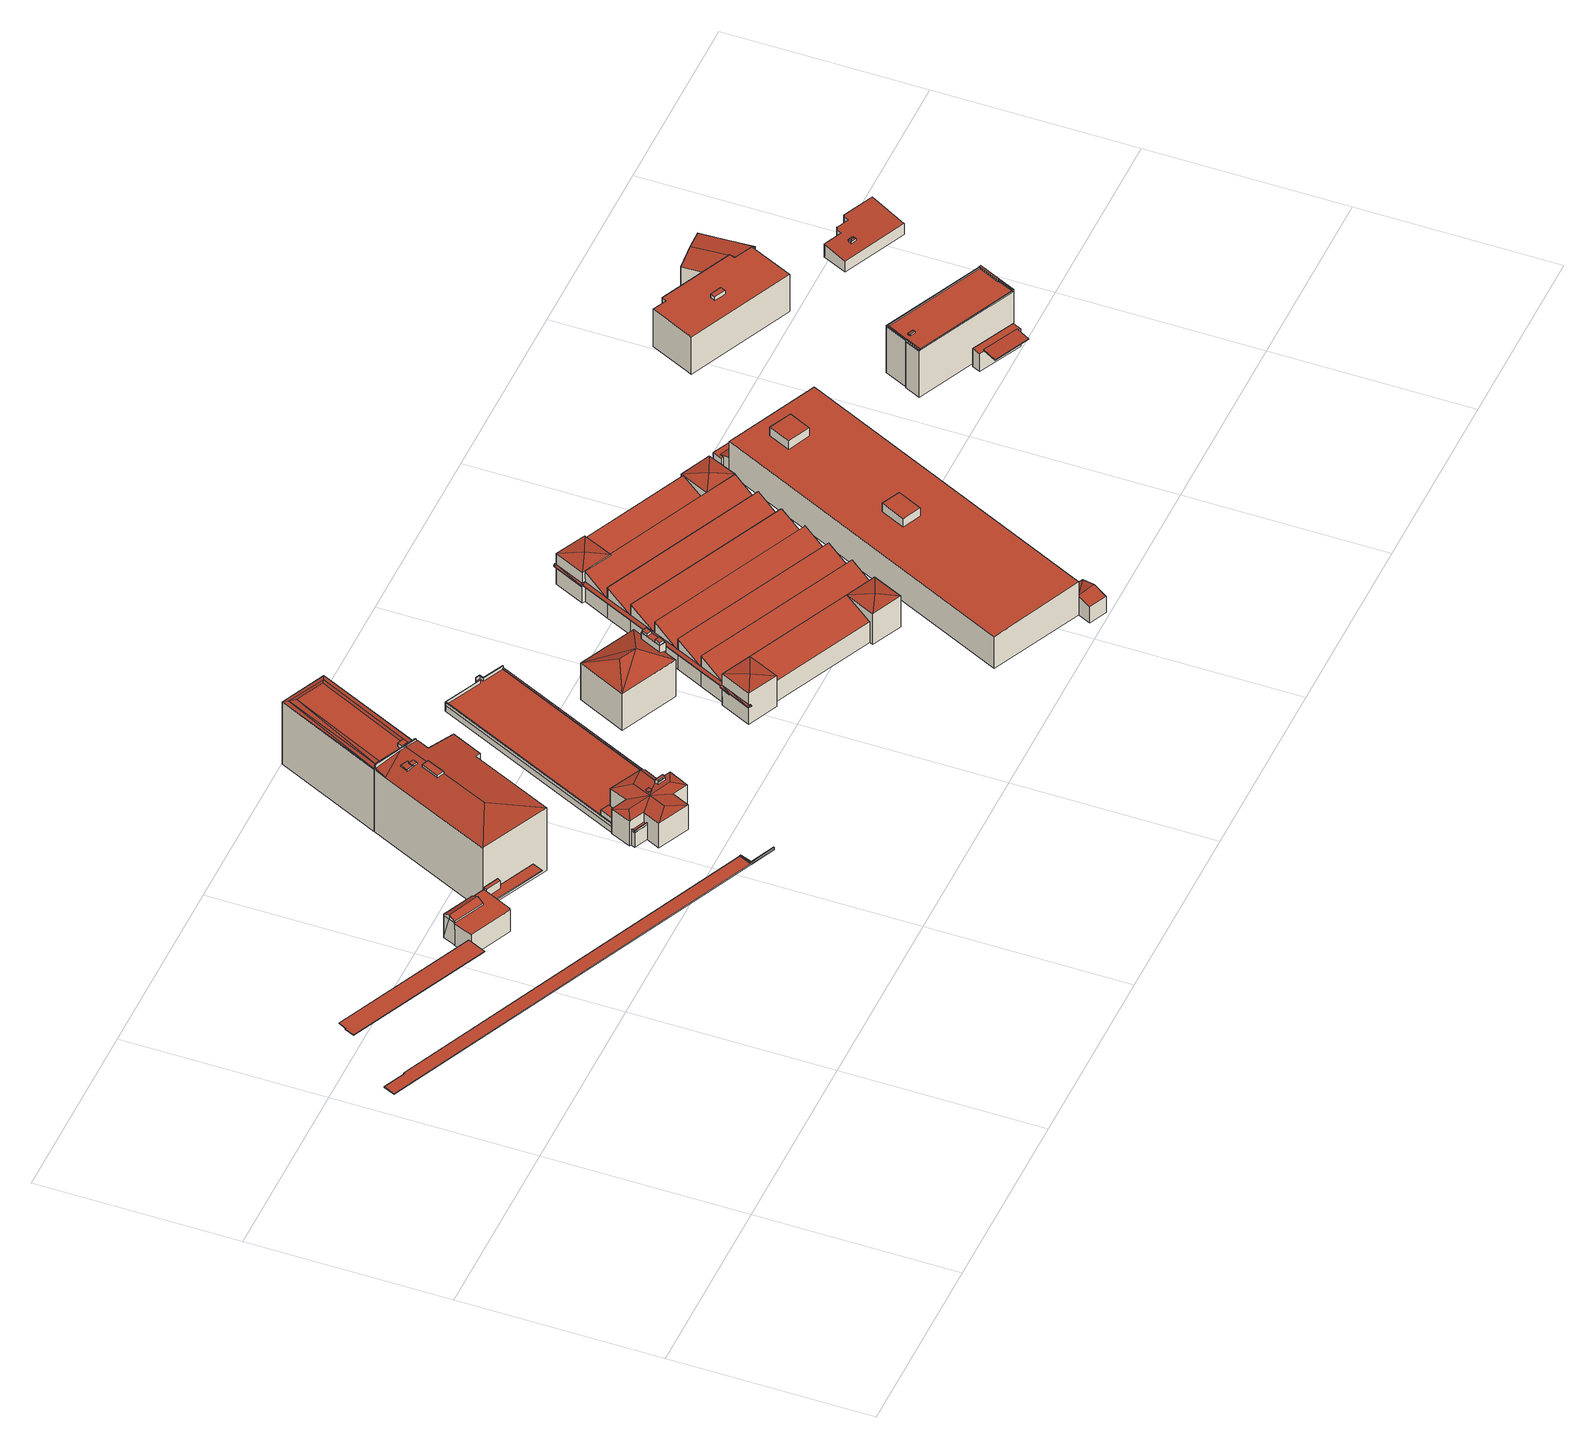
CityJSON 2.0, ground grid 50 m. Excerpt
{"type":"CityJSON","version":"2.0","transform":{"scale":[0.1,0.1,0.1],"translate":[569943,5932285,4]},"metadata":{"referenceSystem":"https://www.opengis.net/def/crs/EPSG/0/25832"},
"CityObjects":{
"building1":{"type":"Building","attributes":{"Grundfläche 2D":"573.157997","Grundhöhe NN":"10.720"},"children":["building1-1"],"geometry":[{"type":"Solid","lod":"3","boundaries":[[[[0,1,2,3,4,5,6,7,8,9,10]],[[11,12,13,14,15,16]],[[5,4,17,18]],[[19,20,8,7,6,5,18,21]],[[9,8,20,22]],[[10,9,22,23]],[[0,10,23,24]],[[1,0,24,25]],[[2,1,25,26]],[[3,2,26,27]],[[4,3,27,17]],[[12,11,28,29]],[[13,12,29,30]],[[14,13,30,31]],[[15,14,31,32]],[[16,15,32,33]],[[11,16,33,28]],[[26,25,24,23,22,20,19,21,18,17,27]],[[33,32,31,30,29,28]]]],"semantics":{"surfaces":[{"type":"RoofSurface"},{"type":"WallSurface"},{"type":"GroundSurface"}],"values":[[0,0,1,1,1,1,1,1,1,1,1,1,1,1,1,1,1,2,2]]}}]},
"building1-1":{"type":"BuildingInstallation","parents":["building1"],"geometry":[{"type":"MultiSurface","lod":"3","boundaries":[[[34,35,36]],[[37,34,36,38]],[[39,34,37,40]],[[39,40,41]],[[0,1,36,35]],[[1,6,38,36]],[[6,7,8,41,40,37,38]],[[8,9,39,41]],[[9,10,34,39]],[[10,0,35,34]]],"semantics":{"surfaces":[{"type":"RoofSurface"},{"type":"WallSurface"}],"values":[0,0,0,0,1,1,1,1,1,1]}}]},
"building2":{"type":"Building","attributes":{"Grundfläche 2D":"104.261397","Grundhöhe NN":"5.786"},"geometry":[{"type":"Solid","lod":"3","boundaries":[[[[42,43,44]],[[42,45,46,43]],[[45,47,48,46]],[[49,50,51,52,53,54,55,56,57]],[[58,42,44]],[[58,59,45,42]],[[59,54,47,45]],[[48,47,54,53]],[[48,53,52,43,46]],[[44,43,52,58]],[[59,60,61,54]],[[60,59,58]],[[61,62,63,56,55,54]],[[57,56,63,64]],[[49,57,64,65]],[[50,49,65,66]],[[51,50,66,67]],[[58,52,51,67,60]],[[62,61,60,67,66,65,64,63]]]],"semantics":{"surfaces":[{"type":"RoofSurface"},{"type":"WallSurface"},{"type":"GroundSurface"}],"values":[[0,0,0,0,1,1,1,1,1,1,1,1,1,1,1,1,1,1,2]]}}]},
"building3":{"type":"Building","attributes":{"Grundfläche 2D":"42.779188","Grundhöhe NN":"10.065"},"children":["building3-1"],"geometry":[{"type":"Solid","lod":"3","boundaries":[[[[68,69,70,71,72,73]],[[71,70,74,75]],[[72,71,75,76]],[[73,72,76,77]],[[70,69,68,73,77,74]],[[75,74,77,76]]]],"semantics":{"surfaces":[{"type":"RoofSurface"},{"type":"WallSurface"},{"type":"GroundSurface"}],"values":[[0,1,1,1,1,2]]}}]},
"building3-1":{"type":"BuildingInstallation","parents":["building3"],"geometry":[{"type":"MultiSurface","lod":"3","boundaries":[[[78,79,80,81]],[[68,69,81,80]],[[78,81,69,82]],[[79,78,82,83]],[[83,68,80,79]]],"semantics":{"surfaces":[{"type":"RoofSurface"},{"type":"WallSurface"}],"values":[0,1,1,1,1]}}]},
"building4":{"type":"Building","attributes":{"Grundfläche 2D":"661.026515","Grundhöhe NN":"5.775"},"children":["building4-1","building4-2","building4-3","building4-4"],"geometry":[{"type":"Solid","lod":"3","boundaries":[[[[84,85,86,87]],[[88,85,84,89,90]],[[91,90,89,84,92,93,94,95,96]],[[97,98,93,92]],[[94,93,98,99,100,101,102,103,104,105,106,107,91,96,95]],[[108,85,88]],[[92,84,87,109,110]],[[111,98,97,92,110,112]],[[99,98,111,113]],[[100,99,113,114]],[[101,100,114,115]],[[116,103,102,101,115,117]],[[104,103,116,118]],[[106,105,104,118,119]],[[107,106,119,120]],[[108,88,90,91,107,120,121]],[[85,108,121,122]],[[87,86,123,109]],[[86,85,122,123]],[[114,113,111,112,110,109,123,122,121,120,119,118,116,117,115]]]],"semantics":{"surfaces":[{"type":"RoofSurface"},{"type":"WallSurface"},{"type":"GroundSurface"}],"values":[[0,0,0,0,0,0,1,1,1,1,1,1,1,1,1,1,1,1,1,2]]}}]},
"building4-1":{"type":"BuildingInstallation","parents":["building4"],"geometry":[{"type":"MultiSurface","lod":"3","boundaries":[[[124,125,126,127,128,129]],[[127,126,130,131]],[[132,133,129,128,127,131,134]],[[129,133,135,124]],[[130,126,125,124,135,136,137]]],"semantics":{"surfaces":[{"type":"RoofSurface"},{"type":"WallSurface"}],"values":[0,1,1,1,1]}}]},
"building4-2":{"type":"BuildingInstallation","parents":["building4"],"geometry":[{"type":"MultiSurface","lod":"3","boundaries":[[[138,139,140,141,142]],[[140,139,143,144]],[[144,94,141,140]],[[142,141,94,145]],[[145,95,143,139,138,142]]],"semantics":{"surfaces":[{"type":"RoofSurface"},{"type":"WallSurface"}],"values":[0,1,1,1,1]}}]},
"building4-3":{"type":"BuildingInstallation","parents":["building4"],"geometry":[{"type":"MultiSurface","lod":"3","boundaries":[[[146,147,148,149,150,151,152,153,154,155,156,157]],[[108,85,155,154]],[[89,158,159,96,148,147,146,157,156,155,85,160]],[[96,106,149,148]],[[106,107,150,149]],[[108,154,153,152,151,150,107,91,90,88]]],"semantics":{"surfaces":[{"type":"RoofSurface"},{"type":"WallSurface"}],"values":[0,1,1,1,1,1]}}]},
"building4-4":{"type":"BuildingInstallation","parents":["building4"],"geometry":[{"type":"MultiSurface","lod":"3","boundaries":[[[161,134,131,130,137,162,163,164]],[[136,165,162,137]],[[165,166,163,162]],[[167,164,163,166]],[[161,164,167,168]],[[168,132,134,161]]],"semantics":{"surfaces":[{"type":"RoofSurface"},{"type":"WallSurface"}],"values":[0,1,1,1,1,1]}}]},
"building5":{"type":"Building","attributes":{"Grundfläche 2D":"188.550028","Grundhöhe NN":"5.643"},"children":["building5-1","building5-2","building5-3","building5-4"],"geometry":[{"type":"Solid","lod":"3","boundaries":[[[[169,170,171]],[[172,173,174,175,176,177,178]],[[175,174,170,169]],[[179,173,172]],[[179,180,181,182,174,173]],[[182,183,184,174]],[[185,184,183]],[[185,186,174,184]],[[186,187,188,174]],[[189,188,187]],[[190,191,192,193,174,188,189,194]],[[193,192,191,190,194,171,170,174]],[[195,196,197,198,199,200]],[[175,169,201,202]],[[203,204,205,172,178,177,176,175,202,206]],[[179,172,205,207]],[[198,182,181,180,179,207,208,200,199]],[[196,209,210,183,182,198,197]],[[185,183,210,211]],[[186,185,211,212]],[[187,186,212,213]],[[189,187,213,214]],[[194,189,214,215]],[[171,194,215,216]],[[169,171,216,201]],[[195,200,208,217]],[[196,195,217,209]],[[210,209,217,208,207,205,204,203,206,202,201,216,215,214,213,212,211]]]],"semantics":{"surfaces":[{"type":"RoofSurface"},{"type":"WallSurface"},{"type":"GroundSurface"}],"values":[[0,0,0,0,0,0,0,0,0,0,0,0,0,1,1,1,1,1,1,1,1,1,1,1,1,1,1,2]]}}]},
"building5-1":{"type":"BuildingInstallation","parents":["building5"],"geometry":[{"type":"MultiSurface","lod":"3","boundaries":[[[218,219,220,221,222]],[[219,218,223,224,225,226]],[[220,219,226,227]],[[228,229,230,221,220,227]],[[223,218,222,221,230,231]]],"semantics":{"surfaces":[{"type":"RoofSurface"},{"type":"WallSurface"}],"values":[0,1,1,1,1]}}]},
"building5-2":{"type":"BuildingInstallation","parents":["building5"],"geometry":[{"type":"MultiSurface","lod":"3","boundaries":[[[231,230,232,233,234,235,236,223]],[[226,237,238,227]],[[224,223,236,235,239,191]],[[225,240,237,226]],[[241,238,237,240,242]],[[241,228,227,238]],[[230,229,243,232]],[[243,244,190,239,235,234,233,232]]],"semantics":{"surfaces":[{"type":"RoofSurface"},{"type":"WallSurface"}],"values":[0,0,1,1,1,1,1,1]}}]},
"building5-3":{"type":"BuildingInstallation","parents":["building5"],"geometry":[{"type":"MultiSurface","lod":"3","boundaries":[[[245,246,247,248]],[[245,248,249,250]],[[193,251,246,245,250]],[[192,252,247,246,251]],[[252,249,248,247]]],"semantics":{"surfaces":[{"type":"RoofSurface"},{"type":"WallSurface"}],"values":[0,1,1,1,1]}}]},
"building5-4":{"type":"BuildingInstallation","parents":["building5"],"geometry":[{"type":"MultiSurface","lod":"3","boundaries":[[[253,254,255,256,257,258]],[[257,256,197,259]],[[258,257,259,199]],[[253,258,199,200]],[[254,253,200,195]],[[255,254,195,196]],[[256,255,196,197]]],"semantics":{"surfaces":[{"type":"RoofSurface"},{"type":"WallSurface"}],"values":[0,1,1,1,1,1,1]}}]},
"building6":{"type":"Building","attributes":{"Grundfläche 2D":"524.828143","Grundhöhe NN":"5.728"},"children":["building6-1"],"geometry":[{"type":"Solid","lod":"3","boundaries":[[[[260,261,262,263]],[[264,265,262]],[[262,265,263]],[[266,267,264]],[[264,268,265]],[[267,268,264]],[[269,270,271,272]],[[272,271,273,274]],[[269,275,276,270]],[[270,263,265,271]],[[271,265,268,273]],[[267,277,274,273,268]],[[274,277,267,266,278,272]],[[279,280,281,282,283,284,285,286]],[[261,260,287,288]],[[269,272,278,266,264,262,289,290]],[[275,291,292,281,276]],[[262,261,288,289]],[[275,269,290,291]],[[276,281,280,270]],[[270,280,293,294,263]],[[260,263,294,287]],[[282,281,292,295]],[[283,282,295,296]],[[284,283,296,297]],[[285,284,297,298]],[[286,285,298,299]],[[279,286,299,300]],[[280,279,300,293]],[[292,291,290,289,288,287,294,293,300,299,298,297,296,295]]]],"semantics":{"surfaces":[{"type":"RoofSurface"},{"type":"WallSurface"},{"type":"GroundSurface"}],"values":[[0,0,0,0,0,0,0,0,0,0,0,0,0,0,1,1,1,1,1,1,1,1,1,1,1,1,1,1,1,2]]}}]},
"building6-1":{"type":"BuildingInstallation","parents":["building6"],"geometry":[{"type":"MultiSurface","lod":"3","boundaries":[[[301,302,303,304,305]],[[278,304,303,266]],[[305,304,278,274]],[[301,305,274,306]],[[302,301,306,307]],[[266,303,302,307,277]]],"semantics":{"surfaces":[{"type":"RoofSurface"},{"type":"WallSurface"}],"values":[0,1,1,1,1,1]}}]},
"building7":{"type":"Building","attributes":{"Grundfläche 2D":"884.279860","Grundhöhe NN":"5.537"},"children":["building7-1","building7-2"],"geometry":[{"type":"MultiSurface","lod":"3","boundaries":[[[308,309,310,311]],[[312,313,314,315,316]],[[317,313,312,318]],[[319,320,321,322,323,324,325]],[[326,327,328,329,330,331,332,333,334,335,336,337,338,339,340,341,342,343],[344,345,346,347]],[[342,348,308,311]],[[309,308,348,326]],[[343,342,311,310]],[[314,346,345,316,315]],[[316,345,344,318,312]],[[317,318,344,347]],[[317,347,346,314,313]],[[333,332,321,320]],[[332,349,322,321]],[[349,350,323,322]],[[350,336,324,323]],[[325,335,334,319]],[[320,319,334,333]],[[328,327,351,352]],[[329,328,352,353]],[[330,329,353,354]],[[331,330,354,355]],[[332,331,355,356]],[[349,332,356,357]],[[350,349,357,358]],[[359,360,338,337,336,350,358,361]],[[339,338,360,362]],[[340,339,362,363]],[[341,340,363,364]],[[348,342,341,364,365]],[[327,326,348,365,366,351]],[[359,361,358,357,356,355,354,353,352,351,366,365,364,363,362,360]]],"semantics":{"surfaces":[{"type":"RoofSurface"},{"type":"WallSurface"},{"type":"GroundSurface"}],"values":[0,0,0,0,0,1,1,1,1,1,1,1,1,1,1,1,1,1,1,1,1,1,1,1,1,1,1,1,1,1,1,2]}}]},
"building7-1":{"type":"BuildingInstallation","parents":["building7"],"geometry":[{"type":"MultiSurface","lod":"3","boundaries":[[[367,368,369,370]],[[325,324,370,369]],[[337,367,370,324,336]],[[337,371,368,367]],[[335,325,369,368,371]]],"semantics":{"surfaces":[{"type":"RoofSurface"},{"type":"WallSurface"}],"values":[0,1,1,1,1]}}]},
"building7-2":{"type":"BuildingInstallation","parents":["building7"],"geometry":[{"type":"MultiSurface","lod":"3","boundaries":[[[372,373,374,375,376,377,378,379,380]],[[330,331,374,373]],[[331,381,375,374]],[[376,375,381,382]],[[343,310,309,378,377,376,382]],[[327,379,378,309,326]],[[327,328,380,379]],[[328,329,372,380]],[[329,330,373,372]]],"semantics":{"surfaces":[{"type":"RoofSurface"},{"type":"WallSurface"}],"values":[0,1,1,1,1,1,1,1,1]}}]},
"building8":{"type":"Building","attributes":{"Grundfläche 2D":"217.087489","Grundhöhe NN":"4.557"},"children":["building8-1","building8-2","building8-3"],"geometry":[{"type":"Solid","lod":"3","boundaries":[[[[383,384,385,386,387,388,389]],[[390,383,389]],[[391,392,390]],[[392,383,390]],[[384,383,391]],[[391,383,392]],[[386,385,393,394]],[[387,386,394,395]],[[388,387,395,396]],[[389,388,396,397]],[[390,389,397,398]],[[391,390,398,399]],[[384,391,399,400]],[[385,384,400,393]],[[399,398,397,396,395,394,393,400]]]],"semantics":{"surfaces":[{"type":"RoofSurface"},{"type":"WallSurface"},{"type":"GroundSurface"}],"values":[[0,0,0,0,0,0,1,1,1,1,1,1,1,1,2]]}}]},
"building8-1":{"type":"BuildingInstallation","parents":["building8"],"geometry":[{"type":"MultiSurface","lod":"3","boundaries":[[[401,402,403,404],[405,406,407,408],[409,410,411,412]],[[413,414,404,403]],[[414,385,386,401,404]],[[386,387,402,401]],[[387,388,413,403,402]]],"semantics":{"surfaces":[{"type":"RoofSurface"},{"type":"WallSurface"}],"values":[0,1,1,1,1]}}]},
"building8-2":{"type":"BuildingInstallation","parents":["building8"],"geometry":[{"type":"MultiSurface","lod":"3","boundaries":[[[415,416,417,418]],[[418,417,407,406]],[[415,418,406,405]],[[416,415,405,408]],[[417,416,408,407]]],"semantics":{"surfaces":[{"type":"RoofSurface"},{"type":"WallSurface"}],"values":[0,1,1,1,1]}}]},
"building8-3":{"type":"BuildingInstallation","parents":["building8"],"geometry":[{"type":"MultiSurface","lod":"3","boundaries":[[[419,420,421,422]],[[422,421,412,411]],[[419,422,411,410]],[[420,419,410,409]],[[421,420,409,412]]],"semantics":{"surfaces":[{"type":"RoofSurface"},{"type":"WallSurface"}],"values":[0,1,1,1,1]}}]},
"building9":{"type":"Building","attributes":{"Grundfläche 2D":"2749.743613","Grundhöhe NN":"5.383"},"children":["building9-1","building9-2","building9-3","building9-4"],"geometry":[{"type":"Solid","lod":"3","boundaries":[[[[423,424,425]],[[425,424,426]],[[427,424,423]],[[426,424,427]],[[428,429,430]],[[430,429,431]],[[432,429,428]],[[431,429,432]],[[433,431,434,435]],[[436,437,438,439,440,441,442,443]],[[444,445,446,423,447,448,449]],[[450,451,452,453,454,455]],[[456,457,458,459,460]],[[461,462,463,464]],[[465,466,467,468,469]],[[470,471,472,473,474]],[[475,476,477]],[[477,476,478]],[[479,476,475]],[[478,476,479]],[[480,481,433]],[[433,481,482]],[[483,481,480]],[[482,481,483]],[[435,434,484,485]],[[486,487,488,462,461,489]],[[490,475,477,491,492,493,494,495]],[[494,496,497,498,449,448,479,475,490,495]],[[447,463,462,488,487,486,499,500,501,478,479,448]],[[491,477,478,501,500,499,493,492]],[[464,423,425,502,489,461]],[[446,427,423]],[[427,446,503,504,426]],[[425,426,504,502]],[[505,428,430,506,507,508,509,510]],[[428,505,510,509,511,432]],[[431,432,511,484,434]],[[437,512,513,508,507,506,430,431,438]],[[433,439,438,431]],[[441,440,514,515]],[[441,515,516,467,442]],[[436,443,442,467,466,465]],[[517,513,512,437,436,465]],[[497,496,518,444,449,498]],[[446,445,519,503]],[[447,423,464,463]],[[453,520,521,472,454]],[[450,455,454,472,471,470]],[[522,523,451,450,470]],[[460,524,520,453,456]],[[525,458,457,456,453,452,451]],[[523,526,459,458,525,451]],[[467,516,524,460,468]],[[468,460,459,469]],[[526,517,465,469,459]],[[472,521,519,445,473]],[[473,445,444,474]],[[518,522,470,474,444]],[[480,433,435,485,527]],[[483,480,527,528]],[[483,528,514,440,482]],[[482,440,439,433]],[[486,489,502,504,503,519,521,520,524,516,515,514,528,527,485,484,511,509,508,513,517,526,523,522,518,496,494,493,499]]]],"semantics":{"surfaces":[{"type":"RoofSurface"},{"type":"WallSurface"},{"type":"GroundSurface"}],"values":[[0,0,0,0,0,0,0,0,0,0,0,0,0,0,0,0,0,0,0,0,0,0,0,0,1,1,1,1,1,1,1,1,1,1,1,1,1,1,1,1,1,1,1,1,1,1,1,1,1,1,1,1,1,1,1,1,1,1,1,1,1,1,2]]}}]},
"building9-1":{"type":"BuildingInstallation","parents":["building9"],"geometry":[{"type":"MultiSurface","lod":"3","boundaries":[[[529,530,531,532]],[[531,533,534,535,532]],[[529,532,535,536]],[[530,529,536,537]],[[531,530,537,538,533]],[[534,538,537,536,535]]],"semantics":{"surfaces":[{"type":"RoofSurface"},{"type":"WallSurface"},{"type":"OuterCeilingSurface"}],"values":[0,1,1,1,1,2]}}]},
"building9-2":{"type":"BuildingInstallation","parents":["building9"],"geometry":[{"type":"MultiSurface","lod":"3","boundaries":[[[539,540,541,542]],[[543,544,542,541]],[[544,545,539,542]],[[545,546,540,539]],[[546,543,541,540]],[[546,545,544,543]]],"semantics":{"surfaces":[{"type":"RoofSurface"},{"type":"WallSurface"},{"type":"OuterCeilingSurface"}],"values":[0,1,1,1,1,2]}}]},
"building9-3":{"type":"BuildingInstallation","parents":["building9"],"geometry":[{"type":"MultiSurface","lod":"3","boundaries":[[[501,488,533,538,547]],[[533,488,487,548,534]],[[547,538,534,548,549]],[[501,547,549,500]],[[501,500,487,488]],[[548,487,500,549]]],"semantics":{"surfaces":[{"type":"RoofSurface"},{"type":"WallSurface"},{"type":"OuterCeilingSurface"}],"values":[0,1,1,1,1,2]}}]},
"building9-4":{"type":"BuildingInstallation","parents":["building9"],"geometry":[{"type":"MultiSurface","lod":"3","boundaries":[[[505,550,551]],[[550,552,551]],[[553,554,505]],[[554,550,505]],[[553,506,555,554]],[[556,555,506]],[[557,525,498,558,559]],[[490,558,498]],[[491,560,490]],[[560,558,490]],[[561,562,491]],[[562,560,491]],[[563,562,561]],[[564,558,560]],[[565,556,559]],[[566,555,556]],[[567,550,554]],[[557,559,506]],[[559,556,506]],[[551,568,510,505]],[[553,505,510,507,506]],[[555,566,569,570]],[[557,506,507,512,437]],[[497,498,525,557,437,512]],[[498,497,495,490]],[[490,495,492,491]],[[561,491,492,571]],[[563,561,571,572]],[[573,564,560,562,563,572,574]],[[558,564,573,575]],[[559,558,575,576]],[[565,559,576,577]],[[569,566,556,565,577,578]],[[567,554,555,570,579]],[[552,550,567,579,580]],[[551,552,580,568]],[[512,507,510,568,580,579,570,569,578,577,576,575,573,574,572,571,492,495,497]]],"semantics":{"surfaces":[{"type":"RoofSurface"},{"type":"WallSurface"},{"type":"OuterCeilingSurface"}],"values":[0,0,0,0,0,0,0,0,0,0,0,0,0,0,0,0,0,0,0,1,1,1,1,1,1,1,1,1,1,1,1,1,1,1,1,1,2]}}]},
"building10":{"type":"Building","attributes":{"Grundfläche 2D":"2330.356117","Grundhöhe NN":"5.499"},"geometry":[{"type":"Solid","lod":"3","boundaries":[[[[581,582,583,584]],[[585,586,587,588]],[[589,590,591,592,593],[594,595,596,597],[598,599,600,601]],[[602,603,604,605,606,607]],[[608,609,610,611]],[[609,602,607,612,613,614,615,610]],[[616,617,618]],[[619,617,616]],[[620,619,616,621,622]],[[584,583,601,600]],[[581,584,600,599]],[[582,581,599,598]],[[583,582,598,601]],[[588,587,595,594]],[[585,588,594,597]],[[597,596,586,585]],[[596,595,587,586]],[[590,589,623,624]],[[590,624,625,621,591]],[[626,627,604,593,592,591,621,616,618]],[[608,611,628,623,589,593,604,603]],[[605,604,627,629]],[[606,605,629,630]],[[631,607,606,630]],[[609,608,603,602]],[[628,611,610,615,632]],[[612,607,631,633]],[[613,612,633,634]],[[614,613,634,635]],[[615,614,635,632]],[[618,617,636,626]],[[622,621,625,637]],[[620,622,637,638]],[[636,617,619,620,638]],[[628,632,635,634,633,631,630,629,627,626,636,638,637,625,624,623]]]],"semantics":{"surfaces":[{"type":"RoofSurface"},{"type":"WallSurface"},{"type":"GroundSurface"}],"values":[[0,0,0,0,0,0,0,0,0,1,1,1,1,1,1,1,1,1,1,1,1,1,1,1,1,1,1,1,1,1,1,1,1,1,2]]}}]},
"building11":{"type":"Building","attributes":{"Grundfläche 2D":"66.204182","Grundhöhe NN":"5.658"},"geometry":[{"type":"Solid","lod":"3","boundaries":[[[[639,640,641,642]],[[643,644,645,646]],[[647,648,642,641]],[[648,649,639,642]],[[649,650,640,639]],[[650,647,641,640]],[[644,643,651,652]],[[645,644,652,653]],[[646,645,653,654]],[[643,646,654,651]],[[650,649,648,647]],[[652,651,654,653]]]],"semantics":{"surfaces":[{"type":"RoofSurface"},{"type":"WallSurface"},{"type":"GroundSurface"}],"values":[[0,0,1,1,1,1,1,1,1,1,2,2]]}}]},
"building12":{"type":"Building","attributes":{"Grundfläche 2D":"302.107861","Grundhöhe NN":"5.658"},"children":["building12-1","building12-2","building12-3","building12-4","building12-5"],"geometry":[{"type":"Solid","lod":"3","boundaries":[[[[655,656,657,658,659,660,661,662,663]],[[659,658,657,664,665]],[[660,659,665,666]],[[661,660,666,667]],[[662,661,667,668]],[[656,655,663,662,668,669]],[[657,656,669,664]],[[669,668,667,666,665,664]]]],"semantics":{"surfaces":[{"type":"RoofSurface"},{"type":"WallSurface"},{"type":"GroundSurface"}],"values":[[0,1,1,1,1,1,1,2]]}}]},
"building12-1":{"type":"BuildingInstallation","parents":["building12"],"geometry":[{"type":"MultiSurface","lod":"3","boundaries":[[[670,671,672,673]],[[673,672,674,675]],[[671,670,663,655]]],"semantics":{"surfaces":[{"type":"RoofSurface"},{"type":"WallSurface"}],"values":[0,1,1]}}]},
"building12-2":{"type":"BuildingInstallation","parents":["building12"],"geometry":[{"type":"MultiSurface","lod":"3","boundaries":[[[676,677,678,679,680,681,682,683]],[[678,677,684,685,686,687]],[[687,688,679,678]],[[680,679,688,689]],[[674,672,681,680,689]],[[672,671,682,681]],[[656,683,682,671,655]],[[656,657,676,683]],[[658,684,677,676,657]]],"semantics":{"surfaces":[{"type":"RoofSurface"},{"type":"WallSurface"}],"values":[0,1,1,1,1,1,1,1,1]}}]},
"building12-3":{"type":"BuildingInstallation","parents":["building12"],"geometry":[{"type":"MultiSurface","lod":"3","boundaries":[[[690,691,692,685,684,693]],[[658,659,693,684]],[[659,660,690,693]],[[692,691,694,695]],[[685,692,695,686]]],"semantics":{"surfaces":[{"type":"RoofSurface"},{"type":"WallSurface"}],"values":[0,1,1,1,1]}}]},
"building12-4":{"type":"BuildingInstallation","parents":["building12"],"geometry":[{"type":"MultiSurface","lod":"3","boundaries":[[[696,697,698,699,700]],[[661,662,698,697]],[[663,670,699,698,662]],[[691,700,699,670,673,675,694]],[[691,690,660,661,697,696,700]]],"semantics":{"surfaces":[{"type":"RoofSurface"},{"type":"WallSurface"}],"values":[0,1,1,1,1]}}]},
"building12-5":{"type":"BuildingInstallation","parents":["building12"],"geometry":[{"type":"MultiSurface","lod":"3","boundaries":[[[701,702,703,704]],[[705,706,704,703]],[[701,704,706,707]],[[702,701,707,708]],[[708,705,703,702]]],"semantics":{"surfaces":[{"type":"RoofSurface"},{"type":"WallSurface"}],"values":[0,1,1,1,1]}}]},
"building13":{"type":"Building","attributes":{"Grundfläche 2D":"390.380675","Grundhöhe NN":"5.625"},"children":["building13-1"],"geometry":[{"type":"Solid","lod":"3","boundaries":[[[[709,710,711,712,713,714,715,716,717,718]],[[719,720,713,712,711,710,721,722]],[[714,713,720,723]],[[715,714,723,724]],[[716,715,724,725]],[[717,716,725,726]],[[718,717,726,727]],[[709,718,727,728]],[[710,709,728,721]],[[722,721,728,727,726,725,724,723,720,719]]]],"semantics":{"surfaces":[{"type":"RoofSurface"},{"type":"WallSurface"},{"type":"GroundSurface"}],"values":[[0,1,1,1,1,1,1,1,1,2]]}}]},
"building13-1":{"type":"BuildingInstallation","parents":["building13"],"geometry":[{"type":"MultiSurface","lod":"3","boundaries":[[[729,730,731,732]],[[732,731,733,734]],[[731,730,735,733]],[[729,732,734,736]],[[730,729,736,735]]],"semantics":{"surfaces":[{"type":"RoofSurface"},{"type":"WallSurface"}],"values":[0,1,1,1,1]}}]},
"building14":{"type":"Building","attributes":{"Grundfläche 2D":"145.296763","Grundhöhe NN":"5.548"},"geometry":[{"type":"Solid","lod":"3","boundaries":[[[[737,738,739,740,741,742,743]],[[738,737,744]],[[745,746,747,748,749,741,740,750]],[[751,741,749,748,752,753]],[[754,743,742,741,751,755]],[[737,743,754,756]],[[744,737,756,757]],[[739,738,744,757,758]],[[750,740,739,758,759]],[[745,750,759,760]],[[746,745,760,761]],[[747,746,761,762]],[[748,747,762,752]],[[754,755,751,753,752,762,761,760,759,758,757,756]]]],"semantics":{"surfaces":[{"type":"RoofSurface"},{"type":"WallSurface"},{"type":"GroundSurface"}],"values":[[0,0,0,1,1,1,1,1,1,1,1,1,1,2]]}}]},
"building15":{"type":"Building","attributes":{"Grundfläche 2D":"157.644581","Grundhöhe NN":"5.877"},"children":["building15-1"],"geometry":[{"type":"Solid","lod":"3","boundaries":[[[[763,764,765,766]],[[766,767,763]],[[768,766,765]],[[769,770,767]],[[770,771,767]],[[771,772,767]],[[773,774,775,776,777,778,763,767,772,779,780,781,782,783,784]],[[785,781,780]],[[782,781,786,787]],[[788,789,786]],[[789,787,786]],[[790,782,787]],[[782,791,792]],[[792,783,782]],[[764,763,793,794]],[[765,764,794,795]],[[768,765,795,796]],[[766,768,796,797]],[[767,766,797,798]],[[769,767,798,799]],[[770,769,799]],[[771,770,799,800]],[[772,771,800,801]],[[779,772,801,802]],[[780,779,802,803]],[[785,780,803,804]],[[781,785,804,805]],[[786,781,805,806]],[[788,786,806,807]],[[789,788,807,808]],[[787,789,808,809]],[[790,787,809,810]],[[782,790,810,811]],[[791,782,811,812]],[[792,791,812]],[[783,792,812,813]],[[784,783,813,814]],[[773,784,814,815]],[[774,773,815,816]],[[775,774,816,817]],[[777,776,775,817,818]],[[793,763,778,777,818]],[[812,811,810,809,808,807,806,805,804,803,802,801,800,799,798,797,796,795,794,793,818,817,816,815,814,813]]]],"semantics":{"surfaces":[{"type":"RoofSurface"},{"type":"WallSurface"},{"type":"GroundSurface"}],"values":[[0,0,0,0,0,0,0,0,0,0,0,0,0,0,1,1,1,1,1,1,1,1,1,1,1,1,1,1,1,1,1,1,1,1,1,1,1,1,1,1,1,1,2]]}}]},
"building15-1":{"type":"BuildingInstallation","parents":["building15"],"geometry":[{"type":"MultiSurface","lod":"3","boundaries":[[[819,820,821]],[[822,823,824,820,819]],[[825,824,823]],[[826,827,821,820,824,825]],[[828,829,819,821]],[[819,829,830,823,822]],[[830,831,825,823]],[[831,832,828,821,827,826,825]]],"semantics":{"surfaces":[{"type":"RoofSurface"},{"type":"WallSurface"}],"values":[0,0,0,0,1,1,1,1]}}]}
},
"vertices":[
[997,430,72],[995,431,72],[71,851,72],[70,848,72],[14,874,72],[1,845,72],[980,399,72],[982,398,72],[1044,370,72],[1045,371,72],[983,399,72],[157,1024,69],[146,1000,69],[503,835,69],[524,881,69],[170,1044,69],[160,1023,69],[14,874,70],[1,845,70],[982,398,70],[1044,370,70],[980,399,70],[1045,371,70],[983,399,70],[997,430,70],[995,431,70],[71,851,70],[70,848,70],[157,1024,67],[146,1000,67],[503,835,67],[524,881,67],[170,1044,67],[160,1023,67],
[983,399,77],[997,430,74],[995,431,74],[982,398,76],[980,399,75],[1045,371,77],[1043,370,76],[1044,370,77],
[562,956,88],[641,920,87],[562,956,87],[556,941,96],[634,905,96],[549,925,87],[627,889,87],[636,831,83],[638,830,83],[673,906,83],[641,920,83],[627,889,83],[549,925,83],[548,925,83],[527,877,83],[634,828,83],[562,956,83],[556,941,83],[562,956,18],[549,925,18],[548,925,18],[527,877,18],[634,828,18],[636,831,18],[638,830,18],[673,906,18],
[714,890,63],[676,907,63],[674,909,63],[662,883,63],[798,819,63],[810,845,63],[674,909,61],[662,883,61],[798,819,61],[810,845,61],
[672,899,86],[710,882,86],[714,890,86],[676,907,86],[672,899,63],[710,882,63],
[805,1193,205],[823,1223,206],[821,1224,205],[820,1225,205],[833,1222,207],[890,1192,212],[898,1191,212],[906,1188,213],[673,909,205],[803,958,213],[856,1076,213],[876,1121,213],[905,1185,213],[674,909,205],[847,828,205],[943,1035,204],[956,1030,203],[992,1107,203],[990,1108,203],[922,1139,210],[937,1170,210],[934,1171,210],[933,1172,210],[934,1175,210],[824,1226,206],[820,1225,18],[673,909,18],[847,828,18],[674,909,18],[943,1035,18],[956,1030,18],[992,1107,18],[922,1139,18],[990,1108,18],[937,1170,18],[933,1172,18],[934,1175,18],[824,1226,18],[823,1223,18],[821,1224,18],
[870,1153,215],[861,1158,215],[858,1159,215],[853,1148,215],[856,1147,215],[865,1142,215],[858,1159,213],[853,1148,213],[856,1147,210],[865,1142,211],[856,1147,213],[870,1153,211],[861,1158,210],[861,1158,213],
[876,1121,218],[860,1128,218],[840,1084,219],[856,1076,219],[877,1121,218],[860,1128,211],[840,1084,211],[877,1121,213],
[897,1189,216],[897,1188,216],[905,1185,216],[933,1172,216],[934,1175,216],[906,1188,216],[898,1191,216],[833,1222,216],[824,1226,216],[823,1223,216],[830,1220,216],[831,1219,216],[897,1189,212],[897,1188,212],[830,1220,207],
[855,1146,213],[864,1164,213],[846,1173,213],[837,1154,213],[864,1164,210],[846,1173,209],[837,1154,209],[855,1146,210],
[1073,769,89],[1101,726,93],[1153,731,89],[1013,742,89],[1023,705,93],[1080,679,93],[1053,724,89],[1038,730,89],[1017,740,89],[1015,741,89],[990,690,89],[994,688,89],[996,687,89],[1029,672,89],[1008,628,89],[1061,637,93],[1088,591,89],[1108,635,89],[1147,617,89],[1137,654,93],[1171,668,89],[1127,686,89],[1126,685,89],[1098,682,92],[1096,681,92],[1132,686,89],[989,678,60],[1024,662,60],[1025,664,60],[1029,672,60],[996,687,60],[994,688,60],[1073,769,16],[1053,724,16],[1017,740,16],[1015,741,16],[1013,742,16],[1038,730,16],[990,690,16],[994,688,16],[1024,662,16],[1008,628,16],[1088,591,16],[1108,635,16],[1147,617,16],[1171,668,16],[1132,686,16],[1153,731,16],[989,678,16],
[1125,684,101],[1123,678,101],[1142,669,101],[1145,675,101],[1126,684,101],[1125,684,98],[1125,684,90],[1123,678,91],[1123,678,98],[1142,669,98],[1142,669,91],[1145,675,90],[1145,675,98],[1126,684,98],
[1146,677,98],[1133,683,98],[1127,686,98],[1126,686,98],[1126,685,98],[1122,676,98],[1141,667,98],[1126,686,89],[1122,676,91],[1141,667,91],[1135,670,91],[1146,677,89],[1133,683,89],
[1088,685,94],[1098,681,94],[1102,690,94],[1093,694,94],[1093,694,93],[1088,685,93],[1098,681,92],[1102,690,92],
[994,688,65],[989,678,65],[1024,662,65],[1025,664,65],[992,679,65],[996,687,65],[992,679,60],
[821,1224,202],[823,1223,202],[824,1226,202],[947,1495,202],[833,1222,204],[953,1482,204],[898,1191,204],[844,1222,208],[960,1466,208],[934,1175,202],[1060,1442,202],[1046,1437,204],[924,1179,204],[1032,1432,208],[916,1188,208],[933,1172,202],[934,1171,202],[900,1195,208],[914,1184,204],[1099,1424,82],[1060,1442,82],[934,1171,82],[937,1170,82],[922,1139,82],[990,1108,82],[1006,1142,82],[975,1156,82],[821,1224,17],[823,1223,17],[824,1226,17],[934,1175,17],[933,1172,17],[934,1171,17],[1060,1442,17],[947,1495,17],[937,1170,17],[922,1139,17],[990,1108,17],[1006,1142,17],[975,1156,17],[1099,1424,17],
[920,1197,219],[904,1204,219],[898,1191,219],[914,1184,219],[916,1188,219],[920,1197,208],[904,1204,208],
[1171,668,37],[1397,1154,37],[1394,1155,37],[1168,670,37],[1153,687,62],[1180,742,62],[1169,748,53],[1160,728,53],[1142,692,53],[1193,736,53],[1166,681,53],[1242,1226,42],[1334,1183,42],[1334,1185,42],[1241,1228,42],[1015,741,42],[1017,740,42],[1033,776,42],[1397,1154,34],[1398,1156,34],[1345,1181,34],[1350,1191,34],[1339,1196,34],[1338,1194,34],[1334,1185,34],[1334,1183,34],[1242,1226,34],[1033,776,34],[1017,740,34],[1038,730,34],[1053,724,34],[1073,769,34],[1153,731,34],[1132,686,34],[1168,670,34],[1394,1155,34],[1166,681,34],[1142,692,34],[1169,748,34],[1193,736,34],[1171,668,34],[1241,1228,34],[1015,741,34],[1398,1156,15],[1345,1181,15],[1350,1191,15],[1339,1196,15],[1338,1194,15],[1334,1185,15],[1241,1228,15],[1015,741,15],[1038,730,15],[1053,724,15],[1017,740,15],[1073,769,15],[1153,731,15],[1132,686,15],[1171,668,15],[1397,1154,15],
[1038,730,56],[1055,766,56],[1033,776,56],[1017,740,56],[1055,766,34],
[1350,1191,42],[1339,1196,42],[1338,1194,42],[1347,1190,42],[1342,1180,42],[1394,1155,42],[1397,1154,42],[1398,1156,42],[1345,1181,42],[1347,1190,34],[1342,1180,34],
[1462,866,139],[1484,782,115],[1500,816,115],[1504,814,113],[1528,869,113],[1525,870,115],[1541,904,115],[1396,971,115],[1339,849,115],[1416,888,140],[1500,816,6],[1504,814,6],[1528,869,6],[1525,870,6],[1541,904,6],[1396,971,6],[1339,849,6],[1484,782,6],
[1504,814,139],[1528,869,139],[1513,875,139],[1488,821,139],[1502,817,139],[1491,822,139],[1497,836,139],[1508,831,139],[1525,868,139],[1518,854,139],[1507,858,139],[1514,873,139],[1513,875,121],[1488,821,120],
[1502,817,146],[1508,831,146],[1497,836,146],[1491,822,146],
[1518,854,146],[1525,868,146],[1514,873,146],[1507,858,146],
[2019,926,105],[2071,942,114],[2052,999,106],[2129,965,106],[2096,890,106],[1453,596,106],[1508,616,111],[1489,674,106],[1565,639,106],[1529,561,106],[1828,517,106],[1534,572,75],[1797,450,75],[1527,739,105],[1495,671,72],[1565,639,72],[1828,517,72],[1904,482,72],[1906,481,72],[1938,549,105],[1936,550,105],[1653,1012,72],[2064,822,72],[2096,890,105],[1754,1048,105],[1753,1045,104],[1684,1077,104],[1622,944,105],[1590,875,72],[1999,686,72],[2001,686,72],[2032,754,105],[2031,755,105],[2001,686,105],[1999,686,105],[1590,875,105],[1559,807,72],[1969,617,72],[2050,994,105],[1786,1116,105],[1754,1048,72],[2019,926,72],[1527,739,72],[1936,550,72],[1938,549,72],[1969,617,105],[1559,807,105],[1622,944,72],[2031,755,72],[2032,754,72],[2064,822,105],[1653,1012,105],[1677,1081,106],[1733,1100,112],[1712,1157,106],[1788,1121,106],[1753,1045,106],[1793,441,106],[1849,459,112],[1904,482,106],[1869,406,106],[1534,572,14],[1797,450,14],[1786,1116,14],[1786,1116,52],[1786,1116,55],[2050,994,14],[1677,1081,74],[1712,1157,74],[1712,1157,69],[1712,1157,14],[1677,1081,14],[1677,1081,69],[1684,1077,14],[1684,1077,69],[1684,1077,74],[1788,1121,14],[1788,1121,52],[1788,1121,54],[2052,999,14],[2096,890,14],[2129,965,14],[1453,596,74],[1489,674,74],[1489,674,69],[1489,674,14],[1453,596,14],[1453,596,69],[1529,561,14],[1495,671,69],[1495,671,14],[1904,482,14],[1906,481,14],[1938,549,14],[1527,739,14],[1653,1012,14],[2064,822,14],[2001,686,14],[2032,754,14],[1622,944,14],[1590,875,14],[1969,617,14],[1590,875,74],[1559,807,14],[1793,441,14],[1869,406,14],
[1906,1078,58],[1808,1123,58],[1802,1108,64],[1899,1063,64],[1802,1108,57],[1802,1108,56],[1899,1063,56],[1906,1078,56],[1808,1123,56],[1805,1115,56],
[2039,1016,58],[1942,1061,58],[1935,1046,64],[2033,1001,64],[1935,1046,56],[2033,1001,56],[2039,1016,56],[1942,1061,56],
[1808,1123,54],[1802,1108,52],[1808,1123,52],
[1451,592,71],[1456,595,74],[1454,590,71],[1476,646,74],[1448,599,71],[1472,648,71],[1484,676,71],[1495,671,74],[1674,1078,71],[1488,676,71],[1672,1083,71],[1713,1161,74],[1707,1159,71],[1709,1162,71],[1670,1080,71],[1485,677,71],[1470,649,71],[1446,595,71],[1456,595,69],[1470,649,69],[1472,648,69],[1713,1161,69],[1709,1162,69],[1670,1080,69],[1707,1159,69],[1674,1078,69],[1488,676,69],[1485,677,69],[1484,676,69],[1446,595,69],[1454,590,69],
[2072,482,136],[2118,461,136],[2147,522,136],[2101,544,136],[2265,783,136],[2291,838,136],[2235,864,136],[2209,809,136],[2184,940,110],[1821,165,110],[2051,58,113],[2052,60,113],[2414,832,113],[2209,809,111],[2235,864,111],[2291,838,112],[2265,783,112],[2118,461,112],[2072,482,111],[2101,544,111],[2147,522,112],[2319,905,43],[2308,882,43],[2414,832,43],[2419,830,43],[2430,853,43],[2414,860,43],[2308,882,55],[2324,915,43],[2205,970,43],[2190,937,55],[2425,883,43],[2205,986,43],[2194,963,43],[2200,960,43],[2052,60,72],[2112,74,62],[2068,95,62],[2097,40,72],[2081,6,62],[2051,58,71],[2036,26,62],[2184,940,15],[1821,165,15],[2051,58,15],[2068,95,15],[2414,832,15],[2190,937,15],[2419,830,15],[2430,853,15],[2414,860,15],[2200,960,15],[2425,883,15],[2205,986,15],[2194,963,15],[2112,74,15],[2036,26,15],[2081,6,15],
[2775,471,72],[2791,505,77],[2702,548,77],[2685,514,72],[2692,553,70],[2801,500,70],[2811,522,70],[2702,574,70],[2702,548,74],[2685,514,70],[2775,471,70],[2791,505,74],[2692,553,17],[2801,500,17],[2811,522,17],[2702,574,17],
[2818,527,155],[2822,526,155],[2867,622,155],[2863,624,155],[2612,742,155],[2585,684,155],[2584,685,155],[2565,645,155],[2568,644,155],[2867,622,17],[2612,742,17],[2585,684,17],[2584,685,17],[2565,645,17],[2822,526,17],
[2568,644,158],[2818,527,158],[2819,529,158],[2569,645,158],[2819,529,155],[2569,645,155],
[2867,622,160],[2863,624,160],[2837,569,160],[2839,568,160],[2821,528,160],[2819,529,160],[2818,527,160],[2822,526,160],[2863,624,158],[2862,622,158],[2862,622,155],[2837,569,155],[2839,568,155],[2821,528,155],
[2585,684,158],[2587,683,158],[2613,738,158],[2612,742,158],[2587,683,155],[2613,738,155],
[2585,684,160],[2584,685,160],[2565,645,160],[2568,644,160],[2587,683,160],
[2617,675,159],[2620,683,158],[2606,689,158],[2603,682,159],[2606,689,155],[2603,682,155],[2617,675,155],[2620,683,155],
[2535,1231,127],[2499,1248,127],[2451,1145,127],[2451,1144,127],[2447,1136,127],[2715,1012,127],[2766,1123,127],[2719,1145,127],[2725,1158,127],[2541,1243,127],[2451,1144,16],[2447,1136,16],[2499,1248,16],[2451,1145,16],[2715,1012,16],[2766,1123,16],[2719,1145,16],[2725,1158,16],[2541,1243,16],[2535,1231,16],
[2603,1120,138],[2609,1132,138],[2581,1145,138],[2576,1133,138],[2581,1145,127],[2576,1133,127],[2609,1132,127],[2603,1120,127],
[2813,1135,82],[2811,1201,82],[2807,1268,82],[2757,1265,86],[2766,1131,86],[2811,1134,82],[2813,1134,82],[2815,1135,82],[2697,1171,82],[2725,1158,83],[2719,1145,83],[2757,1127,85],[2763,1130,85],[2692,1261,82],[2766,1131,15],[2757,1127,15],[2763,1130,15],[2813,1134,15],[2811,1134,15],[2813,1135,15],[2815,1135,15],[2807,1268,15],[2692,1261,15],[2697,1171,15],[2725,1158,15],[2719,1145,15],
[3004,1000,62],[3003,1000,62],[3002,1000,62],[3000,1000,62],[2999,999,62],[3001,1000,62],[2998,999,62],[2998,999,61],[2998,998,61],[2997,998,61],[2904,1007,58],[2876,946,51],[3036,872,52],[3037,873,52],[3080,965,62],[3075,967,62],[2992,987,60],[2964,1000,60],[2962,1001,60],[2957,999,60],[2955,997,59],[2950,986,58],[2963,1001,60],[2961,1001,60],[2958,1000,60],[2960,1000,60],[2959,1000,60],[2958,999,60],[2956,998,60],[2956,998,59],[3004,1000,19],[3003,1000,19],[3002,1000,19],[3001,1000,19],[3000,1000,19],[2999,999,19],[2998,999,19],[2998,998,19],[2997,998,19],[2992,987,19],[2964,1000,19],[2963,1001,19],[2962,1001,19],[2961,1001,19],[2960,1000,19],[2959,1000,19],[2958,1000,19],[2958,999,19],[2957,999,19],[2956,998,19],[2955,997,19],[2950,986,19],[2904,1007,19],[2876,946,19],[3036,872,19],[3080,965,19],
[2930,954,60],[2937,957,61],[2934,963,60],[2941,949,60],[2944,948,60],[2943,954,61],[2948,957,60],[2945,959,60],[2939,961,60],[2934,963,55],[2930,954,54],[2944,948,54],[2948,957,55],[2945,959,55]
]}
